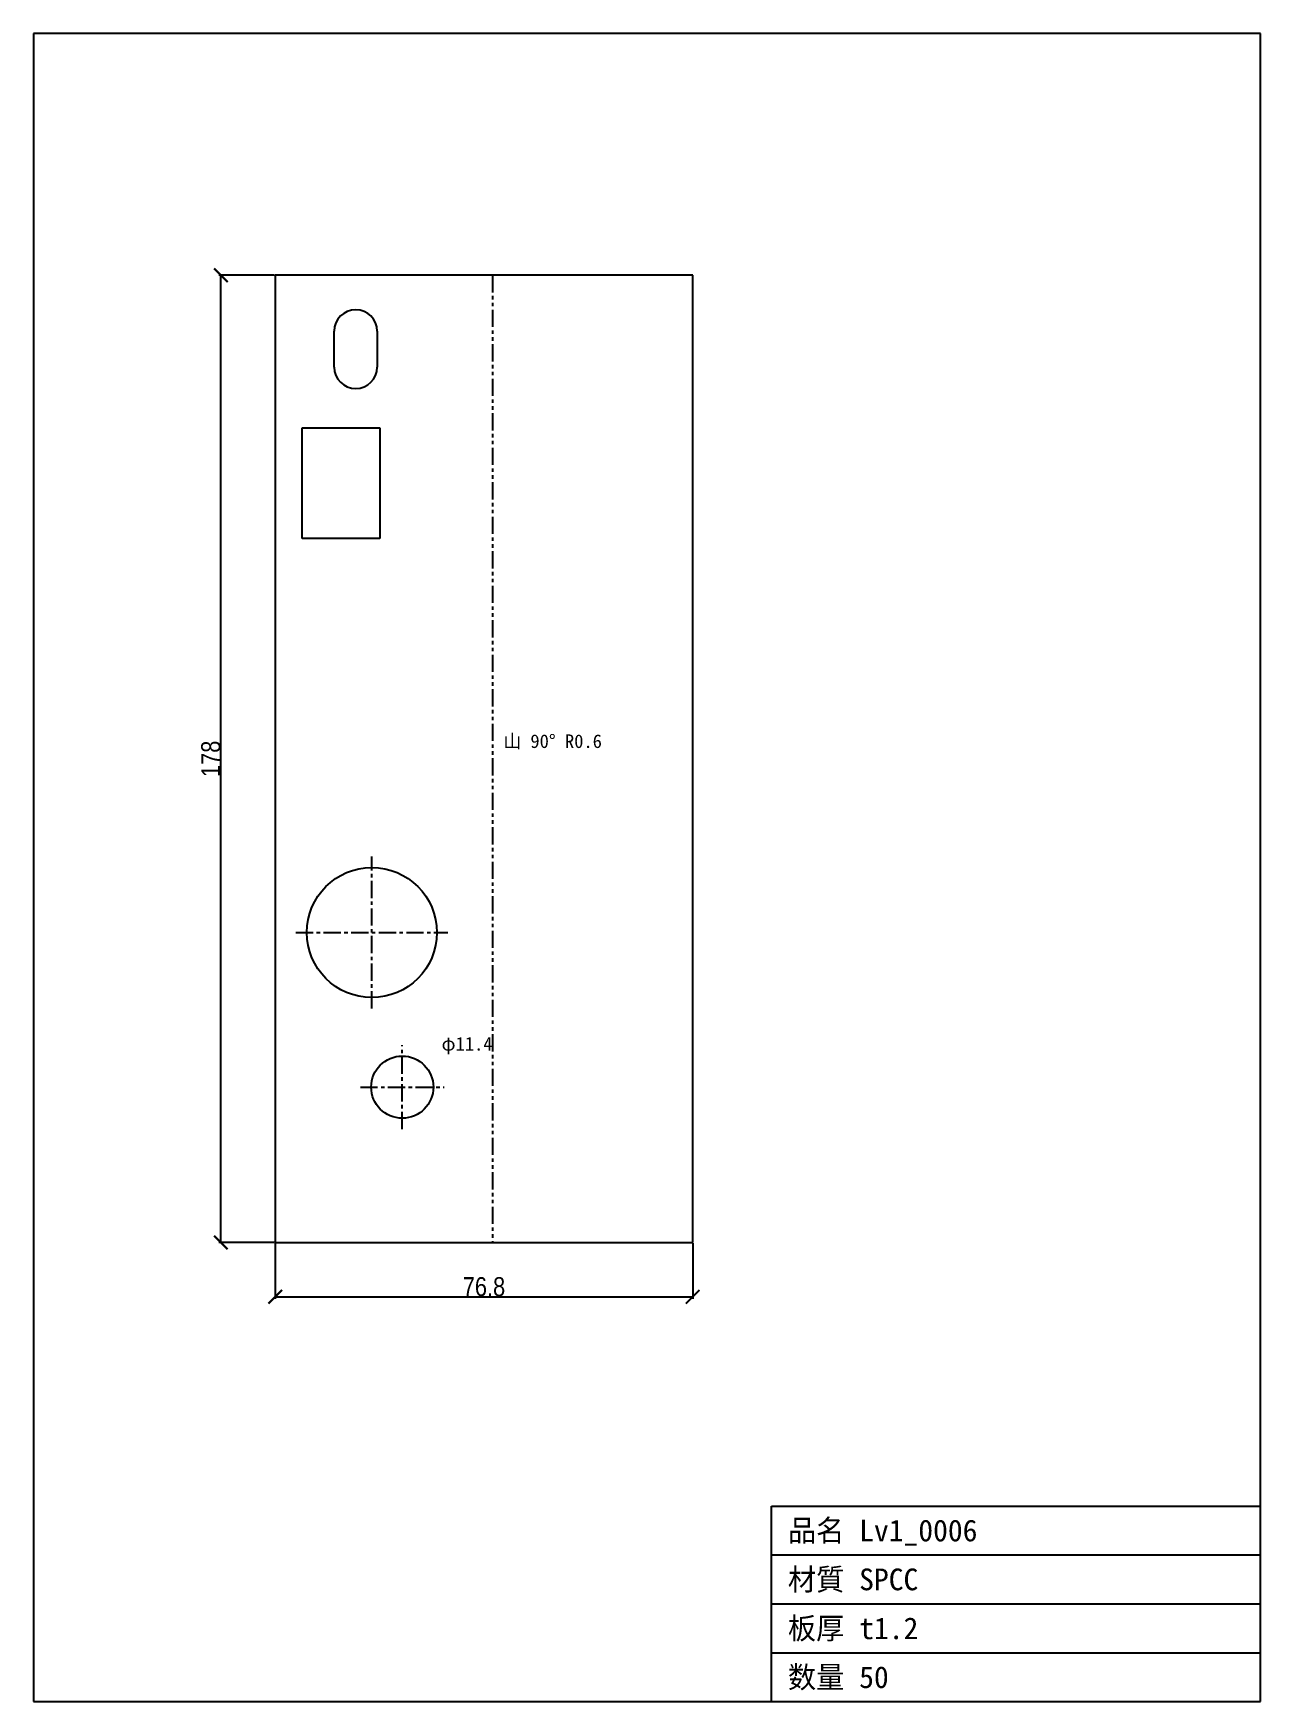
# Model space of a CAD drawing. Header units: millimetres. Extents: x -45 to 181, y -85 to 223.
import ezdxf

# ---------------------------------------------------------------- set-up
doc = ezdxf.new("R2010")
doc.units = ezdxf.units.MM
doc.linetypes.add('CENTER', pattern=[5.08, 3.175, -0.635, 0.635, -0.635])
doc.linetypes.add('PHANTOM', pattern=[6.35, 3.175, -0.635, 0.635, -0.635, 0.635, -0.635])
for name, color, linetype in [('中心線', 7, 'Continuous'), ('図枠', 7, 'Continuous'), ('外形', 7, 'Continuous'), ('寸法', 7, 'Continuous'), ('文字', 7, 'Continuous'), ('曲げ線', 7, 'Continuous')]:
    doc.layers.add(name, color=color, linetype=linetype)
doc.styles.add('OpenSansCondensed-Light', font='OpenSansCondensed-Light.ttf')
doc.dimstyles.new('EZDXF', dxfattribs={"dimtxt": 0.25, "dimasz": 0.175, "dimexe": 0.375, "dimexo": 0.125, "dimgap": 0.1, "dimtad": 1, "dimlfac": 100, "dimzin": 12, "dimdsep": 46, "dimtxsty": 'OpenSansCondensed-Light', "dimblk": 'ARCHTICK', "dimcen": 2.5, "dimazin": 3, "dimtfac": 0.5, "dimtmove": 2, "dimatfit": 3})

# ---------------------------------------------------------------- blocks, each defined once
blk = doc.blocks.new('_ARCHTICK')
at = {"color": 0, "linetype": 'BYBLOCK', "const_width": 0.15}
blk.add_lwpolyline([(-0.5, -0.5), (0.5, 0.5)], dxfattribs=at)

msp = doc.modelspace()

# ---------------------------------------------------------------- linework, layer by layer
at = {"layer": '中心線', "color": 1, "linetype": 'CENTER'}
for p, q in [((17.78, 43.08), (17.78, 71.03)), ((3.81, 57.05), (31.76, 57.05)), ((23.38, 20.88), (23.38, 36.32)), ((15.66, 28.6), (31.1, 28.6))]:
    msp.add_line(p, q, dxfattribs=at)
at = {"layer": '図枠'}
for p, q in [((181.33, 222.55), (-44.51, 222.55)), ((-44.51, 222.55), (-44.51, -84.51)), ((181.33, -84.51), (181.33, 222.55)), ((91.33, -84.51), (91.33, -48.51)), ((91.33, -48.51), (181.33, -48.51)), ((91.33, -57.51), (181.33, -57.51)), ((91.33, -66.51), (181.33, -66.51)), ((91.33, -75.51), (181.33, -75.51)), ((-44.51, -84.51), (181.33, -84.51))]:
    msp.add_line(p, q, dxfattribs=at)
at = {"layer": '外形'}
for p, q in [((0, 178.04), (0, 0)), ((76.82, 178.04), (0, 178.04)), ((76.82, 0), (76.82, 178.04)), ((10.85, 161.14), (10.85, 167.74)), ((18.74, 167.74), (18.74, 161.14)), ((4.96, 129.58), (4.96, 149.92)), ((4.96, 149.92), (19.23, 149.92)), ((19.23, 149.92), (19.23, 129.58)), ((19.23, 129.58), (4.96, 129.58)), ((0, 0), (76.82, 0))]:
    msp.add_line(p, q, dxfattribs=at)
for centre, radius in [((17.78, 57.05), 11.97), ((23.38, 28.6), 5.72)]:
    msp.add_circle(centre, radius, dxfattribs=at)
for centre, start, end in [((14.8, 167.74), 0, 180), ((14.8, 161.14), 180, 0)]:
    msp.add_arc(centre, 3.95, start, end, dxfattribs=at)
at = {"layer": '曲げ線', "color": 1, "linetype": 'PHANTOM'}
msp.add_line((40, 178.04), (40, 0), dxfattribs=at)

# ---------------------------------------------------------------- texts
at = {"layer": '文字'}
for s, height, p in [('山 90° R0.6', 2.5, (42, 91.02)), ('φ11.4', 2.5, (30.6, 35.32)), ('品名 Lv1_0006', 4, (94.33, -55.01)), ('材質 SPCC', 4, (94.33, -64.01)), ('板厚 t1.2', 4, (94.33, -73.01)), ('数量 50', 4, (94.33, -82.01))]:
    msp.add_text(s, height=height, dxfattribs=at).set_placement(p)

# ---------------------------------------------------------------- dimensions: what is measured, and where the dimension line sits
at = {"layer": '寸法'}
msp.add_linear_dim(base=(-10, 0), p1=(0, 0), p2=(0, 178.04), angle=90, dimstyle='EZDXF', override={"dimtxt": 3.5, "dimasz": 2.5, "dimdec": 1, "dimlfac": 1}, dxfattribs=at).render()
msp.add_linear_dim(base=(0, -10), p1=(0, 0), p2=(76.82, 0), dimstyle='EZDXF', override={"dimtxt": 3.5, "dimasz": 2.5, "dimdec": 1, "dimlfac": 1}, dxfattribs=at).render()

doc.saveas('drawing.dxf')
